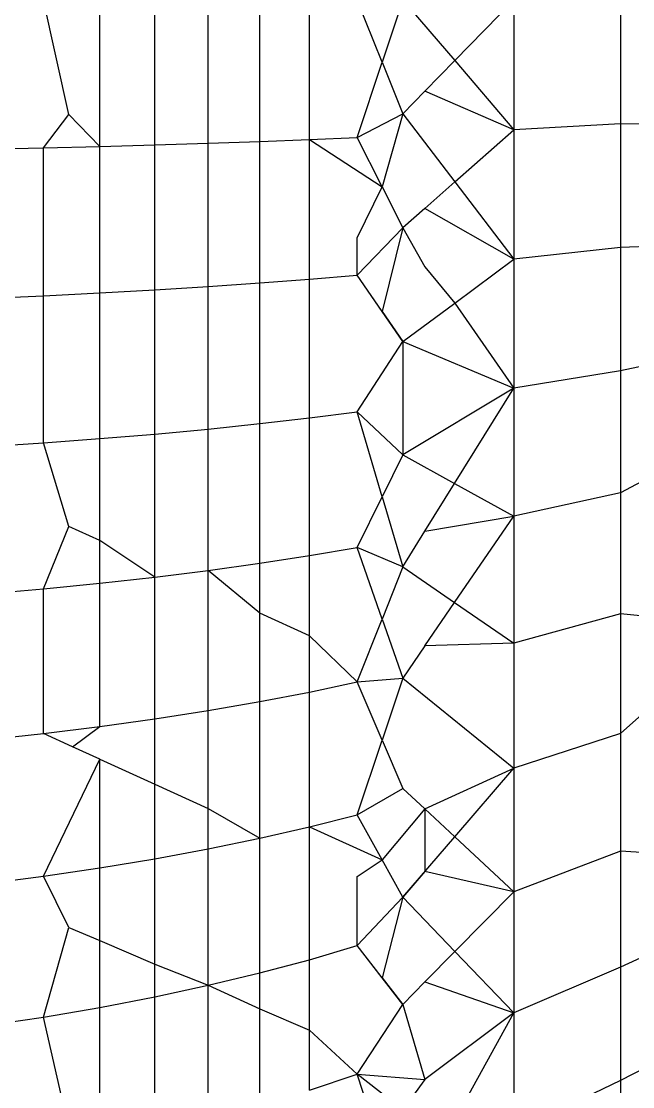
# Model space of a CAD drawing. Header units: inches. Extents: x 17 to 4615, y 5 to 3256.
# Drawn here: x 743.486 to 744.011, y 2589.219 to 2590.134 of the extents above; entities that cross this region are included whole.
import ezdxf

# ---------------------------------------------------------------- set-up
doc = ezdxf.new("R2010")
doc.units = ezdxf.units.IN
doc.header["$MEASUREMENT"] = 0

msp = doc.modelspace()

# ---------------------------------------------------------------- linework, layer by layer
for p, q in [((743.52656, 2590.05387), (743.50483, 2590.15232)), ((743.55329, 2590.02634), (743.55329, 2590.15232)), ((743.60047, 2590.02768), (743.60047, 2590.15232)), ((743.64628, 2590.02912), (743.64628, 2590.15232)), ((743.69059, 2590.03064), (743.69059, 2590.15232)), ((743.73329, 2590.03232), (743.73329, 2590.15232)), ((743.79565, 2590.09872), (743.77424, 2590.15232)), ((743.8134, 2590.15232), (743.79565, 2590.09872)), ((743.8134, 2590.15232), (743.85792, 2590.10015)), ((743.85792, 2590.10015), (743.90858, 2590.15232)), ((743.90858, 2590.15232), (743.90858, 2590.04081)), ((744.00028, 2590.15232), (744.00028, 2590.04587)), ((743.77424, 2590.03406), (743.79565, 2590.09872)), ((743.79565, 2590.09872), (743.8134, 2590.0543)), ((743.83241, 2590.07387), (743.85792, 2590.10015)), ((743.85792, 2590.10015), (743.90858, 2590.04081)), ((743.83241, 2590.07387), (743.8134, 2590.0543)), ((743.90858, 2590.04081), (743.83241, 2590.07387)), ((743.50483, 2590.02515), (743.52656, 2590.05387)), ((743.52656, 2590.05387), (743.55329, 2590.02634)), ((743.77424, 2590.03406), (743.8134, 2590.0543)), ((743.8134, 2590.0543), (743.79564, 2589.99163)), ((743.8134, 2590.0543), (743.85795, 2589.99592)), ((744.00028, 2590.04587), (743.90858, 2590.04081)), ((744.00028, 2590.04587), (744.00028, 2589.93967)), ((744.03334, 2590.0456), (744.00028, 2590.04587)), ((743.73329, 2590.03232), (743.77424, 2590.03406)), ((743.79564, 2589.99163), (743.77424, 2590.03406)), ((743.85795, 2589.99592), (743.90858, 2590.04081)), ((743.90858, 2590.04081), (743.90858, 2589.92957)), ((743.45518, 2590.02405), (743.50483, 2590.02515)), ((743.50483, 2590.02515), (743.55329, 2590.02634)), ((743.50483, 2589.89826), (743.50483, 2590.02515)), ((743.55329, 2590.02634), (743.60047, 2590.02768)), ((743.55329, 2589.90067), (743.55329, 2590.02634)), ((743.60047, 2590.02768), (743.64628, 2590.02912)), ((743.60047, 2589.90332), (743.60047, 2590.02768)), ((743.64628, 2590.02912), (743.69059, 2590.03064)), ((743.64628, 2589.90619), (743.64628, 2590.02912)), ((743.69059, 2590.03064), (743.73329, 2590.03232)), ((743.69059, 2589.90928), (743.69059, 2590.03064)), ((743.73329, 2590.03232), (743.79564, 2589.99163)), ((743.73329, 2589.9126), (743.73329, 2590.03232)), ((743.77424, 2589.94803), (743.79564, 2589.99163)), ((743.79564, 2589.99163), (743.8134, 2589.95643)), ((743.83241, 2589.97328), (743.85795, 2589.99592)), ((743.85795, 2589.99592), (743.90858, 2589.92957)), ((743.83241, 2589.97328), (743.8134, 2589.95643)), ((743.90858, 2589.92957), (743.83241, 2589.97328)), ((743.77424, 2589.91608), (743.8134, 2589.95643)), ((743.8134, 2589.95643), (743.79563, 2589.88484)), ((743.8134, 2589.95643), (743.83241, 2589.92317)), ((743.77424, 2589.91608), (743.77424, 2589.94803)), ((744.00028, 2589.93967), (743.90858, 2589.92957)), ((744.03334, 2589.94101), (744.00028, 2589.93967)), ((744.00028, 2589.93967), (744.00028, 2589.83396)), ((743.85797, 2589.89199), (743.90858, 2589.92957)), ((743.90858, 2589.92957), (743.90858, 2589.81885)), ((743.73329, 2589.9126), (743.77424, 2589.91608)), ((743.8134, 2589.85889), (743.77424, 2589.91608)), ((743.79563, 2589.88484), (743.77424, 2589.91608)), ((743.83241, 2589.92317), (743.85797, 2589.89199)), ((743.60047, 2589.90332), (743.64628, 2589.90619)), ((743.64628, 2589.90619), (743.69059, 2589.90928)), ((743.64628, 2589.78388), (743.64628, 2589.90619)), ((743.69059, 2589.90928), (743.73329, 2589.9126)), ((743.69059, 2589.78852), (743.69059, 2589.90928)), ((743.73329, 2589.79343), (743.73329, 2589.9126)), ((743.45518, 2589.89609), (743.50483, 2589.89826)), ((743.50483, 2589.89826), (743.55329, 2589.90067)), ((743.50483, 2589.77201), (743.50483, 2589.89826)), ((743.55329, 2589.90067), (743.60047, 2589.90332)), ((743.55329, 2589.77561), (743.55329, 2589.90067)), ((743.60047, 2589.77958), (743.60047, 2589.90332)), ((743.8134, 2589.85889), (743.85797, 2589.89199)), ((743.85797, 2589.89199), (743.90858, 2589.81885)), ((743.79563, 2589.88484), (743.8134, 2589.85889)), ((743.77424, 2589.79868), (743.8134, 2589.85889)), ((743.8134, 2589.85889), (743.90858, 2589.81885)), ((743.8134, 2589.85889), (743.8134, 2589.76185)), ((744.00028, 2589.83396), (743.90858, 2589.81885)), ((744.03334, 2589.84076), (744.00028, 2589.83396)), ((744.00028, 2589.83396), (744.00028, 2589.72904)), ((743.90858, 2589.81885), (743.8134, 2589.76185)), ((743.85787, 2589.73713), (743.90858, 2589.81885)), ((743.90858, 2589.81885), (743.90858, 2589.70896)), ((743.73329, 2589.79343), (743.77424, 2589.79868)), ((743.8134, 2589.76185), (743.77424, 2589.79868)), ((743.79567, 2589.72577), (743.77424, 2589.79868)), ((743.64628, 2589.78388), (743.69059, 2589.78852)), ((743.69059, 2589.78852), (743.73329, 2589.79343)), ((743.69059, 2589.66858), (743.69059, 2589.78852)), ((743.73329, 2589.67518), (743.73329, 2589.79343)), ((743.55329, 2589.77561), (743.60047, 2589.77958)), ((743.60047, 2589.77958), (743.64628, 2589.78388)), ((743.60047, 2589.65674), (743.60047, 2589.77958)), ((743.64628, 2589.66245), (743.64628, 2589.78388)), ((743.45518, 2589.76874), (743.50483, 2589.77201)), ((743.50483, 2589.77201), (743.55329, 2589.77561)), ((743.52656, 2589.7002), (743.50483, 2589.77201)), ((743.55329, 2589.68806), (743.55329, 2589.77561)), ((743.8134, 2589.76185), (743.79567, 2589.72577)), ((743.8134, 2589.76185), (743.85787, 2589.73713)), ((744.03334, 2589.74683), (744.00028, 2589.72904)), ((743.83241, 2589.69611), (743.85787, 2589.73713)), ((743.85787, 2589.73713), (743.90858, 2589.70896)), ((743.77424, 2589.68213), (743.79567, 2589.72577)), ((743.79567, 2589.72577), (743.8134, 2589.66547)), ((744.00028, 2589.72904), (743.90858, 2589.70896)), ((744.00028, 2589.72904), (744.00028, 2589.62516)), ((743.83241, 2589.69611), (743.90858, 2589.70896)), ((743.85789, 2589.63493), (743.90858, 2589.70896)), ((743.90858, 2589.70896), (743.90858, 2589.60013)), ((743.50483, 2589.64667), (743.52656, 2589.7002)), ((743.55329, 2589.68806), (743.52656, 2589.7002)), ((743.8134, 2589.66547), (743.83241, 2589.69611)), ((743.55329, 2589.65146), (743.55329, 2589.68806)), ((743.60047, 2589.65674), (743.55329, 2589.68806)), ((743.73329, 2589.67518), (743.77424, 2589.68213)), ((743.8134, 2589.66547), (743.77424, 2589.68213)), ((743.79566, 2589.62075), (743.77424, 2589.68213)), ((743.64628, 2589.66245), (743.69059, 2589.66858)), ((743.69059, 2589.66858), (743.73329, 2589.67518)), ((743.69059, 2589.62571), (743.69059, 2589.66858)), ((743.73329, 2589.60633), (743.73329, 2589.67518)), ((743.60047, 2589.65674), (743.64628, 2589.66245)), ((743.64628, 2589.54218), (743.64628, 2589.66245)), ((743.69059, 2589.62571), (743.64628, 2589.66245)), ((743.8134, 2589.66547), (743.79566, 2589.62075)), ((743.8134, 2589.66547), (743.85789, 2589.63493)), ((743.50483, 2589.64667), (743.55329, 2589.65146)), ((743.55329, 2589.65146), (743.60047, 2589.65674)), ((743.55329, 2589.52851), (743.55329, 2589.65146)), ((743.60047, 2589.53507), (743.60047, 2589.65674)), ((743.45518, 2589.64234), (743.50483, 2589.64667)), ((743.50483, 2589.52253), (743.50483, 2589.64667)), ((743.83241, 2589.59772), (743.85789, 2589.63493)), ((743.85789, 2589.63493), (743.90858, 2589.60013)), ((743.69059, 2589.54984), (743.69059, 2589.62571)), ((743.73329, 2589.60633), (743.69059, 2589.62571)), ((744.00028, 2589.62516), (743.90858, 2589.60013)), ((744.00028, 2589.62516), (744.00028, 2589.5225)), ((744.03334, 2589.62198), (744.00028, 2589.62516)), ((743.77424, 2589.56672), (743.79566, 2589.62075)), ((743.79566, 2589.62075), (743.8134, 2589.56995)), ((743.73329, 2589.55805), (743.73329, 2589.60633)), ((743.77424, 2589.56672), (743.73329, 2589.60633)), ((743.83241, 2589.59772), (743.8134, 2589.56995)), ((743.90858, 2589.60013), (743.83241, 2589.59772)), ((743.90858, 2589.60013), (743.90858, 2589.49262)), ((743.73329, 2589.55805), (743.77424, 2589.56672)), ((743.77424, 2589.56672), (743.8134, 2589.56995)), ((743.79565, 2589.5168), (743.77424, 2589.56672)), ((743.8134, 2589.56995), (743.79565, 2589.5168)), ((743.8134, 2589.56995), (743.90858, 2589.49262)), ((743.69059, 2589.54984), (743.73329, 2589.55805)), ((743.73329, 2589.44233), (743.73329, 2589.55805)), ((743.64628, 2589.54218), (743.69059, 2589.54984)), ((743.69059, 2589.43256), (743.69059, 2589.54984)), ((744.03334, 2589.55191), (744.00028, 2589.5225)), ((743.60047, 2589.53507), (743.64628, 2589.54218)), ((743.64628, 2589.45812), (743.64628, 2589.54218)), ((743.55329, 2589.52851), (743.60047, 2589.53507)), ((743.60047, 2589.47898), (743.60047, 2589.53507)), ((743.45518, 2589.51716), (743.50483, 2589.52253)), ((743.50483, 2589.52253), (743.55329, 2589.52851)), ((743.52978, 2589.51116), (743.50483, 2589.52253)), ((743.52978, 2589.51116), (743.55329, 2589.52851)), ((744.00028, 2589.5225), (743.90858, 2589.49262)), ((744.00028, 2589.5225), (744.00028, 2589.42139)), ((743.77424, 2589.4527), (743.79565, 2589.5168)), ((743.79565, 2589.5168), (743.8134, 2589.47541)), ((743.55329, 2589.50046), (743.52978, 2589.51116)), ((743.50483, 2589.39994), (743.55329, 2589.50046)), ((743.55329, 2589.40708), (743.55329, 2589.50046)), ((743.55329, 2589.50046), (743.60047, 2589.47898)), ((743.83241, 2589.45769), (743.90858, 2589.49262)), ((743.85799, 2589.43384), (743.90858, 2589.49262)), ((743.90858, 2589.49262), (743.90858, 2589.38669)), ((743.60047, 2589.41492), (743.60047, 2589.47898)), ((743.60047, 2589.47898), (743.64628, 2589.45812)), ((743.77424, 2589.4527), (743.8134, 2589.47541)), ((743.8134, 2589.47541), (743.83241, 2589.45769)), ((743.64628, 2589.42341), (743.64628, 2589.45812)), ((743.64628, 2589.45812), (743.69059, 2589.43256)), ((743.83241, 2589.45769), (743.79562, 2589.41411)), ((743.83241, 2589.45769), (743.85799, 2589.43384)), ((743.83241, 2589.45769), (743.83241, 2589.40411)), ((743.73329, 2589.44233), (743.77424, 2589.4527)), ((743.79562, 2589.41411), (743.77424, 2589.4527)), ((743.69059, 2589.43256), (743.73329, 2589.44233)), ((743.73329, 2589.32834), (743.73329, 2589.44233)), ((743.73329, 2589.44233), (743.79562, 2589.41411)), ((743.64628, 2589.42341), (743.69059, 2589.43256)), ((743.69059, 2589.31699), (743.69059, 2589.43256)), ((743.8134, 2589.38202), (743.85799, 2589.43384)), ((743.85799, 2589.43384), (743.90858, 2589.38669)), ((743.60047, 2589.41492), (743.64628, 2589.42341)), ((743.64628, 2589.3064), (743.64628, 2589.42341)), ((744.00028, 2589.42139), (743.90858, 2589.38669)), ((744.00028, 2589.42139), (744.00028, 2589.32203)), ((744.03334, 2589.41947), (744.00028, 2589.42139)), ((743.55329, 2589.40708), (743.60047, 2589.41492)), ((743.60047, 2589.32456), (743.60047, 2589.41492)), ((743.77424, 2589.39985), (743.79562, 2589.41411)), ((743.8134, 2589.38202), (743.79562, 2589.41411)), ((743.50483, 2589.39994), (743.55329, 2589.40708)), ((743.55329, 2589.3447), (743.55329, 2589.40708)), ((743.83241, 2589.40411), (743.8134, 2589.38202)), ((743.90858, 2589.38669), (743.83241, 2589.40411)), ((743.45518, 2589.3935), (743.50483, 2589.39994)), ((743.52656, 2589.35611), (743.50483, 2589.39994)), ((743.77424, 2589.3404), (743.77424, 2589.39985)), ((743.85808, 2589.33536), (743.90858, 2589.38669)), ((743.90858, 2589.38669), (743.90858, 2589.28263)), ((743.77424, 2589.3404), (743.8134, 2589.38202)), ((743.8134, 2589.38202), (743.79559, 2589.31289)), ((743.8134, 2589.38202), (743.85808, 2589.33536)), ((744.08839, 2589.36264), (744.00028, 2589.32203)), ((743.50483, 2589.27912), (743.52656, 2589.35611)), ((743.52656, 2589.35611), (743.55329, 2589.3447)), ((743.55329, 2589.28742), (743.55329, 2589.3447)), ((743.55329, 2589.3447), (743.60047, 2589.32456)), ((743.73329, 2589.32834), (743.77424, 2589.3404)), ((743.8134, 2589.28995), (743.77424, 2589.3404)), ((743.79559, 2589.31289), (743.77424, 2589.3404)), ((743.83241, 2589.30928), (743.85808, 2589.33536)), ((743.85808, 2589.33536), (743.90858, 2589.28263)), ((743.60047, 2589.29651), (743.60047, 2589.32456)), ((743.60047, 2589.32456), (743.64628, 2589.3064)), ((743.69059, 2589.31699), (743.73329, 2589.32834)), ((743.73329, 2589.26788), (743.73329, 2589.32834)), ((744.00028, 2589.32203), (743.90858, 2589.28263)), ((744.00028, 2589.32203), (744.00028, 2589.22467)), ((743.64628, 2589.3064), (743.69059, 2589.31699)), ((743.69059, 2589.2861), (743.69059, 2589.31699)), ((743.79559, 2589.31289), (743.8134, 2589.28995)), ((743.60047, 2589.29651), (743.64628, 2589.3064)), ((743.64628, 2589.19141), (743.64628, 2589.3064)), ((743.64628, 2589.3064), (743.69059, 2589.2861)), ((743.8134, 2589.28995), (743.83241, 2589.30928)), ((743.83241, 2589.30928), (743.90858, 2589.28263)), ((743.55329, 2589.28742), (743.60047, 2589.29651)), ((743.60047, 2589.18018), (743.60047, 2589.29651)), ((743.50483, 2589.27912), (743.55329, 2589.28742)), ((743.55329, 2589.16987), (743.55329, 2589.28742)), ((743.69059, 2589.20347), (743.69059, 2589.2861)), ((743.69059, 2589.2861), (743.73329, 2589.26788)), ((743.77424, 2589.23002), (743.8134, 2589.28995)), ((743.8134, 2589.28995), (743.83241, 2589.22557)), ((743.45518, 2589.27164), (743.50483, 2589.27912)), ((743.52655, 2589.18469), (743.50483, 2589.27912)), ((743.90858, 2589.28263), (743.83241, 2589.22557)), ((743.85775, 2589.19064), (743.90858, 2589.28263)), ((743.90858, 2589.28263), (743.90858, 2589.18067)), ((743.73329, 2589.21634), (743.73329, 2589.26788)), ((743.73329, 2589.26788), (743.77424, 2589.23002)), ((744.08839, 2589.27002), (744.00028, 2589.22467)), ((743.73329, 2589.21634), (743.77424, 2589.23002)), ((743.8134, 2589.19935), (743.77424, 2589.23002)), ((743.79572, 2589.16438), (743.77424, 2589.23002)), ((743.77424, 2589.23002), (743.83241, 2589.22557)), ((743.83241, 2589.22557), (743.8134, 2589.19935)), ((744.00028, 2589.22467), (743.90858, 2589.18067)), ((744.00028, 2589.22467), (744.00028, 2589.12955))]:
    msp.add_line(p, q)

doc.saveas('drawing.dxf')
